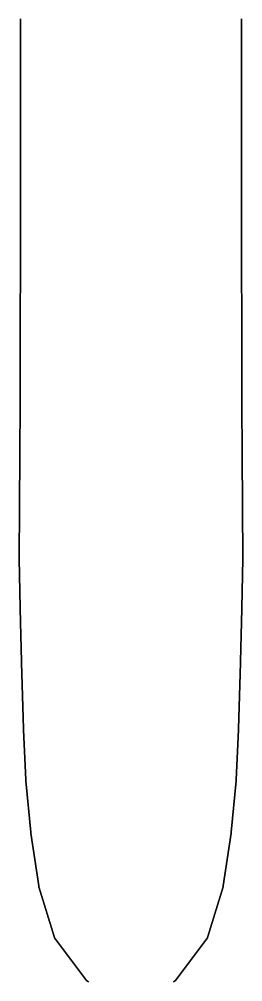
# Model space of a CAD drawing. Extents: x -4.1 to 4.1, y -35.2 to 35.3.
# Drawn here: x -4.09 to 4.09, y -35.17 to 0.01 of the extents above; entities that cross this region are included whole.
import ezdxf

# ---------------------------------------------------------------- set-up
doc = ezdxf.new("R2010")
doc.units = 0
doc.layers.add('RAILINGS', color=6, linetype='CONTINUOUS')

msp = doc.modelspace()

# ---------------------------------------------------------------- linework, layer by layer
at = {"layer": 'RAILINGS'}
for points in [[(-4.04, -0.01, 4.29), (-4.04, -0.01, 2.98), (-4.04, 0.03, 2.98), (-4.04, 0.03, 4.29)], [(-4.04, -0.01, 4.29), (-4.04, -0.01, 2.98), (-4.04, 0.03, 2.98), (-4.04, 0.03, 4.29)], [(4.04, -0.01, 4.29), (4.04, -0.01, 2.98), (4.04, 0.03, 2.98), (4.04, 0.03, 4.29)], [(4.04, -0.01, 4.29), (4.04, -0.01, 2.98), (4.04, 0.03, 2.98), (4.04, 0.03, 4.29)], [(-4.04, -0.01, 4.29), (-4.04, -1.8, 4.28), (-4.04, -1.8, 4.24), (-4.04, -0.01, 4.25)], [(-4.04, -0.01, 4.29), (-4.04, -1.8, 4.28), (-4.04, -1.8, 4.24), (-4.04, -0.01, 4.25)], [(-4.04, -0.01, 3.7), (-4.04, -1.8, 3.69), (-4.04, -1.8, 3.65), (-4.04, -0.01, 3.66)], [(-4.04, -0.01, 3.7), (-4.04, -1.8, 3.69), (-4.04, -1.8, 3.65), (-4.04, -0.01, 3.66)], [(4.04, -0.01, 3.7), (4.04, -1.8, 3.69), (4.04, -1.8, 3.65), (4.04, -0.01, 3.66)], [(4.04, -0.01, 3.7), (4.04, -1.8, 3.69), (4.04, -1.8, 3.65), (4.04, -0.01, 3.66)], [(4.04, -0.01, 4.29), (4.04, -1.8, 4.28), (4.04, -1.8, 4.24), (4.04, -0.01, 4.25)], [(4.04, -0.01, 4.29), (4.04, -1.8, 4.28), (4.04, -1.8, 4.24), (4.04, -0.01, 4.25)], [(-4.04, -1.84, 4.28), (-4.04, -1.84, 2.97), (-4.04, -1.8, 2.97), (-4.04, -1.8, 4.28)], [(-4.04, -1.84, 4.28), (-4.04, -1.84, 2.97), (-4.04, -1.8, 2.97), (-4.04, -1.8, 4.28)], [(-4.04, -1.84, 4.28), (-4.04, -3.58, 4.27), (-4.04, -3.58, 4.23), (-4.04, -1.84, 4.24)], [(-4.04, -1.84, 4.28), (-4.04, -3.58, 4.27), (-4.04, -3.58, 4.23), (-4.04, -1.84, 4.24)], [(-4.04, -1.84, 3.69), (-4.04, -3.58, 3.68), (-4.04, -3.58, 3.64), (-4.04, -1.84, 3.65)], [(-4.04, -1.84, 3.69), (-4.04, -3.58, 3.68), (-4.04, -3.58, 3.64), (-4.04, -1.84, 3.65)], [(4.04, -1.84, 4.28), (4.04, -1.84, 2.97), (4.04, -1.8, 2.97), (4.04, -1.8, 4.28)], [(4.04, -1.84, 4.28), (4.04, -1.84, 2.97), (4.04, -1.8, 2.97), (4.04, -1.8, 4.28)], [(4.04, -1.84, 3.69), (4.04, -3.58, 3.68), (4.04, -3.58, 3.64), (4.04, -1.84, 3.65)], [(4.04, -1.84, 3.69), (4.04, -3.58, 3.68), (4.04, -3.58, 3.64), (4.04, -1.84, 3.65)], [(4.04, -1.84, 4.28), (4.04, -3.58, 4.27), (4.04, -3.58, 4.23), (4.04, -1.84, 4.24)], [(4.04, -1.84, 4.28), (4.04, -3.58, 4.27), (4.04, -3.58, 4.23), (4.04, -1.84, 4.24)], [(-4.04, -3.62, 4.27), (-4.04, -3.62, 2.96), (-4.04, -3.58, 2.96), (-4.04, -3.58, 4.27)], [(-4.04, -3.62, 4.27), (-4.04, -3.62, 2.96), (-4.04, -3.58, 2.96), (-4.04, -3.58, 4.27)], [(-4.04, -3.62, 4.27), (-4.04, -5.45, 4.27), (-4.04, -5.45, 4.23), (-4.04, -3.62, 4.23)], [(-4.04, -3.62, 4.27), (-4.04, -5.45, 4.27), (-4.04, -5.45, 4.23), (-4.04, -3.62, 4.23)], [(-4.04, -3.62, 3.68), (-4.04, -5.45, 3.68), (-4.04, -5.45, 3.64), (-4.04, -3.62, 3.64)], [(-4.04, -3.62, 3.68), (-4.04, -5.45, 3.68), (-4.04, -5.45, 3.64), (-4.04, -3.62, 3.64)], [(4.04, -3.62, 4.27), (4.04, -3.62, 2.96), (4.04, -3.58, 2.96), (4.04, -3.58, 4.27)], [(4.04, -3.62, 4.27), (4.04, -3.62, 2.96), (4.04, -3.58, 2.96), (4.04, -3.58, 4.27)], [(4.04, -3.62, 3.68), (4.04, -5.45, 3.68), (4.04, -5.45, 3.64), (4.04, -3.62, 3.64)], [(4.04, -3.62, 3.68), (4.04, -5.45, 3.68), (4.04, -5.45, 3.64), (4.04, -3.62, 3.64)], [(4.04, -3.62, 4.27), (4.04, -5.45, 4.27), (4.04, -5.45, 4.23), (4.04, -3.62, 4.23)], [(4.04, -3.62, 4.27), (4.04, -5.45, 4.27), (4.04, -5.45, 4.23), (4.04, -3.62, 4.23)], [(-4.04, -5.49, 4.27), (-4.04, -5.49, 2.95), (-4.04, -5.45, 2.95), (-4.04, -5.45, 4.27)], [(-4.04, -5.49, 4.27), (-4.04, -5.49, 2.95), (-4.04, -5.45, 2.95), (-4.04, -5.45, 4.27)], [(-4.04, -5.49, 4.27), (-4.04, -7.22, 4.27), (-4.04, -7.22, 4.23), (-4.04, -5.49, 4.23)], [(-4.04, -5.49, 4.27), (-4.04, -7.22, 4.27), (-4.04, -7.22, 4.23), (-4.04, -5.49, 4.23)], [(-4.04, -5.49, 3.68), (-4.04, -7.22, 3.68), (-4.04, -7.22, 3.64), (-4.04, -5.49, 3.64)], [(-4.04, -5.49, 3.68), (-4.04, -7.22, 3.68), (-4.04, -7.22, 3.64), (-4.04, -5.49, 3.64)], [(4.04, -5.49, 4.27), (4.04, -5.49, 2.95), (4.04, -5.45, 2.95), (4.04, -5.45, 4.27)], [(4.04, -5.49, 4.27), (4.04, -5.49, 2.95), (4.04, -5.45, 2.95), (4.04, -5.45, 4.27)], [(4.04, -5.49, 3.68), (4.04, -7.22, 3.68), (4.04, -7.22, 3.64), (4.04, -5.49, 3.64)], [(4.04, -5.49, 3.68), (4.04, -7.22, 3.68), (4.04, -7.22, 3.64), (4.04, -5.49, 3.64)], [(4.04, -5.49, 4.27), (4.04, -7.22, 4.27), (4.04, -7.22, 4.23), (4.04, -5.49, 4.23)], [(4.04, -5.49, 4.27), (4.04, -7.22, 4.27), (4.04, -7.22, 4.23), (4.04, -5.49, 4.23)], [(-4.04, -7.26, 4.27), (-4.04, -7.26, 2.95), (-4.04, -7.22, 2.95), (-4.04, -7.22, 4.27)], [(-4.04, -7.26, 4.27), (-4.04, -7.26, 2.95), (-4.04, -7.22, 2.95), (-4.04, -7.22, 4.27)], [(-4.04, -7.26, 4.27), (-4.04, -9.04, 4.27), (-4.04, -9.04, 4.23), (-4.04, -7.26, 4.23)], [(-4.04, -7.26, 4.27), (-4.04, -9.04, 4.27), (-4.04, -9.04, 4.23), (-4.04, -7.26, 4.23)], [(-4.04, -7.26, 3.68), (-4.04, -9.04, 3.68), (-4.04, -9.04, 3.64), (-4.04, -7.26, 3.64)], [(-4.04, -7.26, 3.68), (-4.04, -9.04, 3.68), (-4.04, -9.04, 3.64), (-4.04, -7.26, 3.64)], [(4.04, -7.26, 4.27), (4.04, -7.26, 2.95), (4.04, -7.22, 2.95), (4.04, -7.22, 4.27)], [(4.04, -7.26, 4.27), (4.04, -7.26, 2.95), (4.04, -7.22, 2.95), (4.04, -7.22, 4.27)], [(4.04, -7.26, 3.68), (4.04, -9.04, 3.68), (4.04, -9.04, 3.64), (4.04, -7.26, 3.64)], [(4.04, -7.26, 3.68), (4.04, -9.04, 3.68), (4.04, -9.04, 3.64), (4.04, -7.26, 3.64)], [(4.04, -7.26, 4.27), (4.04, -9.04, 4.27), (4.04, -9.04, 4.23), (4.04, -7.26, 4.23)], [(4.04, -7.26, 4.27), (4.04, -9.04, 4.27), (4.04, -9.04, 4.23), (4.04, -7.26, 4.23)], [(-4.04, -9.08, 4.27), (-4.05, -10.95, 4.3), (-4.05, -10.95, 4.26), (-4.04, -9.08, 4.23)], [(-4.04, -9.08, 4.27), (-4.05, -10.95, 4.3), (-4.05, -10.95, 4.26), (-4.04, -9.08, 4.23)], [(-4.04, -9.08, 3.68), (-4.05, -10.95, 3.71), (-4.05, -10.95, 3.67), (-4.04, -9.08, 3.64)], [(-4.04, -9.08, 3.68), (-4.05, -10.95, 3.71), (-4.05, -10.95, 3.67), (-4.04, -9.08, 3.64)], [(-4.04, -9.08, 4.27), (-4.04, -9.08, 2.95), (-4.04, -9.04, 2.95), (-4.04, -9.04, 4.27)], [(-4.04, -9.08, 4.27), (-4.04, -9.08, 2.95), (-4.04, -9.04, 2.95), (-4.04, -9.04, 4.27)], [(4.04, -9.08, 4.27), (4.04, -9.08, 2.95), (4.04, -9.04, 2.95), (4.04, -9.04, 4.27)], [(4.04, -9.08, 4.27), (4.04, -9.08, 2.95), (4.04, -9.04, 2.95), (4.04, -9.04, 4.27)], [(4.04, -9.08, 3.68), (4.05, -10.95, 3.71), (4.05, -10.95, 3.67), (4.04, -9.08, 3.64)], [(4.04, -9.08, 3.68), (4.05, -10.95, 3.71), (4.05, -10.95, 3.67), (4.04, -9.08, 3.64)], [(4.04, -9.08, 4.27), (4.05, -10.95, 4.3), (4.05, -10.95, 4.26), (4.04, -9.08, 4.23)], [(4.04, -9.08, 4.27), (4.05, -10.95, 4.3), (4.05, -10.95, 4.26), (4.04, -9.08, 4.23)], [(-4.05, -10.99, 4.3), (-4.05, -10.99, 2.99), (-4.05, -10.95, 2.99), (-4.05, -10.95, 4.3)], [(-4.05, -10.99, 4.3), (-4.05, -10.99, 2.99), (-4.05, -10.95, 2.99), (-4.05, -10.95, 4.3)], [(-4.05, -10.99, 4.3), (-4.05, -12.3, 4.35), (-4.05, -12.3, 4.31), (-4.05, -10.99, 4.26)], [(-4.05, -10.99, 4.3), (-4.05, -12.3, 4.35), (-4.05, -12.3, 4.31), (-4.05, -10.99, 4.26)], [(-4.05, -10.99, 3.71), (-4.05, -12.3, 3.76), (-4.05, -12.3, 3.72), (-4.05, -10.99, 3.67)], [(-4.05, -10.99, 3.71), (-4.05, -12.3, 3.76), (-4.05, -12.3, 3.72), (-4.05, -10.99, 3.67)], [(4.05, -10.99, 4.3), (4.05, -10.99, 2.99), (4.05, -10.95, 2.99), (4.05, -10.95, 4.3)], [(4.05, -10.99, 4.3), (4.05, -10.99, 2.99), (4.05, -10.95, 2.99), (4.05, -10.95, 4.3)], [(4.05, -10.99, 3.71), (4.05, -12.3, 3.76), (4.05, -12.3, 3.72), (4.05, -10.99, 3.67)], [(4.05, -10.99, 3.71), (4.05, -12.3, 3.76), (4.05, -12.3, 3.72), (4.05, -10.99, 3.67)], [(4.05, -10.99, 4.3), (4.05, -12.3, 4.35), (4.05, -12.3, 4.31), (4.05, -10.99, 4.26)], [(4.05, -10.99, 4.3), (4.05, -12.3, 4.35), (4.05, -12.3, 4.31), (4.05, -10.99, 4.26)], [(-4.05, -12.34, 4.35), (-4.05, -12.34, 3.04), (-4.05, -12.3, 3.04), (-4.05, -12.3, 4.35)], [(-4.05, -12.34, 4.35), (-4.05, -12.34, 3.04), (-4.05, -12.3, 3.04), (-4.05, -12.3, 4.35)], [(4.05, -12.34, 4.35), (4.05, -12.34, 3.04), (4.05, -12.3, 3.04), (4.05, -12.3, 4.35)], [(4.05, -12.34, 4.35), (4.05, -12.34, 3.04), (4.05, -12.3, 3.04), (4.05, -12.3, 4.35)], [(-4.05, -12.34, 4.35), (-4.06, -14.03, 4.41), (-4.06, -14.03, 4.37), (-4.05, -12.34, 4.31)], [(-4.05, -12.34, 4.35), (-4.06, -14.03, 4.41), (-4.06, -14.03, 4.37), (-4.05, -12.34, 4.31)], [(-4.05, -12.34, 3.76), (-4.06, -14.03, 3.82), (-4.06, -14.03, 3.78), (-4.05, -12.34, 3.72)], [(-4.05, -12.34, 3.76), (-4.06, -14.03, 3.82), (-4.06, -14.03, 3.78), (-4.05, -12.34, 3.72)], [(4.05, -12.34, 3.76), (4.06, -14.03, 3.82), (4.06, -14.03, 3.78), (4.05, -12.34, 3.72)], [(4.05, -12.34, 3.76), (4.06, -14.03, 3.82), (4.06, -14.03, 3.78), (4.05, -12.34, 3.72)], [(4.05, -12.34, 4.35), (4.06, -14.03, 4.41), (4.06, -14.03, 4.37), (4.05, -12.34, 4.31)], [(4.05, -12.34, 4.35), (4.06, -14.03, 4.41), (4.06, -14.03, 4.37), (4.05, -12.34, 4.31)], [(-4.06, -14.07, 4.41), (-4.07, -15.85, 4.51), (-4.07, -15.85, 4.47), (-4.06, -14.07, 4.37)], [(-4.06, -14.07, 4.41), (-4.07, -15.85, 4.51), (-4.07, -15.85, 4.47), (-4.06, -14.07, 4.37)], [(-4.06, -14.07, 3.82), (-4.07, -15.85, 3.92), (-4.07, -15.85, 3.88), (-4.06, -14.07, 3.78)], [(-4.06, -14.07, 3.82), (-4.07, -15.85, 3.92), (-4.07, -15.85, 3.88), (-4.06, -14.07, 3.78)], [(-4.06, -14.07, 4.41), (-4.06, -14.07, 3.1), (-4.06, -14.03, 3.1), (-4.06, -14.03, 4.41)], [(-4.06, -14.07, 4.41), (-4.06, -14.07, 3.1), (-4.06, -14.03, 3.1), (-4.06, -14.03, 4.41)], [(4.06, -14.07, 4.41), (4.06, -14.07, 3.1), (4.06, -14.03, 3.1), (4.06, -14.03, 4.41)], [(4.06, -14.07, 4.41), (4.06, -14.07, 3.1), (4.06, -14.03, 3.1), (4.06, -14.03, 4.41)], [(4.06, -14.07, 3.82), (4.07, -15.85, 3.92), (4.07, -15.85, 3.88), (4.06, -14.07, 3.78)], [(4.06, -14.07, 3.82), (4.07, -15.85, 3.92), (4.07, -15.85, 3.88), (4.06, -14.07, 3.78)], [(4.06, -14.07, 4.41), (4.07, -15.85, 4.51), (4.07, -15.85, 4.47), (4.06, -14.07, 4.37)], [(4.06, -14.07, 4.41), (4.07, -15.85, 4.51), (4.07, -15.85, 4.47), (4.06, -14.07, 4.37)], [(-4.07, -15.89, 4.51), (-4.08, -17.8, 4.66), (-4.08, -17.8, 4.62), (-4.07, -15.89, 4.47)], [(-4.07, -15.89, 4.51), (-4.08, -17.8, 4.66), (-4.08, -17.8, 4.62), (-4.07, -15.89, 4.47)], [(-4.07, -15.89, 3.92), (-4.08, -17.8, 4.07), (-4.08, -17.8, 4.03), (-4.07, -15.89, 3.88)], [(-4.07, -15.89, 3.92), (-4.08, -17.8, 4.07), (-4.08, -17.8, 4.03), (-4.07, -15.89, 3.88)], [(-4.07, -15.89, 4.51), (-4.07, -15.89, 3.2), (-4.07, -15.85, 3.2), (-4.07, -15.85, 4.51)], [(-4.07, -15.89, 4.51), (-4.07, -15.89, 3.2), (-4.07, -15.85, 3.2), (-4.07, -15.85, 4.51)], [(4.07, -15.89, 4.51), (4.07, -15.89, 3.2), (4.07, -15.85, 3.2), (4.07, -15.85, 4.51)], [(4.07, -15.89, 4.51), (4.07, -15.89, 3.2), (4.07, -15.85, 3.2), (4.07, -15.85, 4.51)], [(4.07, -15.89, 3.92), (4.08, -17.8, 4.07), (4.08, -17.8, 4.03), (4.07, -15.89, 3.88)], [(4.07, -15.89, 3.92), (4.08, -17.8, 4.07), (4.08, -17.8, 4.03), (4.07, -15.89, 3.88)], [(4.07, -15.89, 4.51), (4.08, -17.8, 4.66), (4.08, -17.8, 4.62), (4.07, -15.89, 4.47)], [(4.07, -15.89, 4.51), (4.08, -17.8, 4.66), (4.08, -17.8, 4.62), (4.07, -15.89, 4.47)], [(-4.08, -17.84, 4.66), (-4.09, -19.67, 4.8), (-4.09, -19.67, 4.76), (-4.08, -17.84, 4.62)], [(-4.08, -17.84, 4.66), (-4.09, -19.67, 4.8), (-4.09, -19.67, 4.76), (-4.08, -17.84, 4.62)], [(-4.08, -17.84, 4.07), (-4.09, -19.67, 4.21), (-4.09, -19.67, 4.17), (-4.08, -17.84, 4.03)], [(-4.08, -17.84, 4.07), (-4.09, -19.67, 4.21), (-4.09, -19.67, 4.17), (-4.08, -17.84, 4.03)], [(-4.08, -17.84, 4.66), (-4.08, -17.84, 3.35), (-4.08, -17.8, 3.35), (-4.08, -17.8, 4.66)], [(-4.08, -17.84, 4.66), (-4.08, -17.84, 3.35), (-4.08, -17.8, 3.35), (-4.08, -17.8, 4.66)], [(4.08, -17.84, 4.66), (4.08, -17.84, 3.35), (4.08, -17.8, 3.35), (4.08, -17.8, 4.66)], [(4.08, -17.84, 4.66), (4.08, -17.84, 3.35), (4.08, -17.8, 3.35), (4.08, -17.8, 4.66)], [(4.08, -17.84, 4.07), (4.09, -19.67, 4.21), (4.09, -19.67, 4.17), (4.08, -17.84, 4.03)], [(4.08, -17.84, 4.07), (4.09, -19.67, 4.21), (4.09, -19.67, 4.17), (4.08, -17.84, 4.03)], [(4.08, -17.84, 4.66), (4.09, -19.67, 4.8), (4.09, -19.67, 4.76), (4.08, -17.84, 4.62)], [(4.08, -17.84, 4.66), (4.09, -19.67, 4.8), (4.09, -19.67, 4.76), (4.08, -17.84, 4.62)], [(-4.09, -19.71, 4.8), (-4.09, -19.71, 3.49), (-4.09, -19.67, 3.49), (-4.09, -19.67, 4.8)], [(-4.09, -19.71, 4.8), (-4.09, -19.71, 3.49), (-4.09, -19.67, 3.49), (-4.09, -19.67, 4.8)], [(4.09, -19.71, 4.8), (4.09, -19.71, 3.49), (4.09, -19.67, 3.49), (4.09, -19.67, 4.8)], [(4.09, -19.71, 4.8), (4.09, -19.71, 3.49), (4.09, -19.67, 3.49), (4.09, -19.67, 4.8)], [(-4.09, -19.71, 4.8), (-4.06, -21.5, 4.95), (-4.06, -21.5, 4.91), (-4.09, -19.71, 4.76)], [(-4.09, -19.71, 4.8), (-4.06, -21.5, 4.95), (-4.06, -21.5, 4.91), (-4.09, -19.71, 4.76)], [(-4.09, -19.71, 4.21), (-4.06, -21.5, 4.36), (-4.06, -21.5, 4.32), (-4.09, -19.71, 4.17)], [(-4.09, -19.71, 4.21), (-4.06, -21.5, 4.36), (-4.06, -21.5, 4.32), (-4.09, -19.71, 4.17)], [(4.09, -19.71, 4.21), (4.06, -21.5, 4.36), (4.06, -21.5, 4.32), (4.09, -19.71, 4.17)], [(4.09, -19.71, 4.21), (4.06, -21.5, 4.36), (4.06, -21.5, 4.32), (4.09, -19.71, 4.17)], [(4.09, -19.71, 4.8), (4.06, -21.5, 4.95), (4.06, -21.5, 4.91), (4.09, -19.71, 4.76)], [(4.09, -19.71, 4.8), (4.06, -21.5, 4.95), (4.06, -21.5, 4.91), (4.09, -19.71, 4.76)], [(-4.05, -21.54, 4.95), (-4.05, -21.54, 3.64), (-4.06, -21.5, 3.64), (-4.06, -21.5, 4.95)], [(-4.05, -21.54, 4.95), (-4.05, -21.54, 3.64), (-4.06, -21.5, 3.64), (-4.06, -21.5, 4.95)], [(-4.05, -21.54, 4.95), (-4.01, -23.47, 5.11), (-4.01, -23.47, 5.07), (-4.05, -21.54, 4.91)], [(-4.05, -21.54, 4.95), (-4.01, -23.47, 5.11), (-4.01, -23.47, 5.07), (-4.05, -21.54, 4.91)], [(-4.05, -21.54, 4.36), (-4.01, -23.47, 4.52), (-4.01, -23.47, 4.48), (-4.05, -21.54, 4.32)], [(-4.05, -21.54, 4.36), (-4.01, -23.47, 4.52), (-4.01, -23.47, 4.48), (-4.05, -21.54, 4.32)], [(4.05, -21.54, 4.95), (4.01, -23.47, 5.11), (4.01, -23.47, 5.07), (4.05, -21.54, 4.91)], [(4.05, -21.54, 4.95), (4.01, -23.47, 5.11), (4.01, -23.47, 5.07), (4.05, -21.54, 4.91)], [(4.05, -21.54, 4.36), (4.01, -23.47, 4.52), (4.01, -23.47, 4.48), (4.05, -21.54, 4.32)], [(4.05, -21.54, 4.36), (4.01, -23.47, 4.52), (4.01, -23.47, 4.48), (4.05, -21.54, 4.32)], [(4.05, -21.54, 4.95), (4.05, -21.54, 3.64), (4.06, -21.5, 3.64), (4.06, -21.5, 4.95)], [(4.05, -21.54, 4.95), (4.05, -21.54, 3.64), (4.06, -21.5, 3.64), (4.06, -21.5, 4.95)], [(-4.01, -23.51, 5.11), (-4.01, -23.51, 3.8), (-4.01, -23.47, 3.8), (-4.01, -23.47, 5.11)], [(-4.01, -23.51, 5.11), (-4.01, -23.51, 3.8), (-4.01, -23.47, 3.8), (-4.01, -23.47, 5.11)], [(-4.01, -23.51, 5.11), (-3.93, -25.92, 5.3), (-3.93, -25.92, 5.26), (-4.01, -23.51, 5.07)], [(-4.01, -23.51, 5.11), (-3.93, -25.92, 5.3), (-3.93, -25.92, 5.26), (-4.01, -23.51, 5.07)], [(-4.01, -23.51, 4.52), (-3.93, -25.92, 4.71), (-3.93, -25.92, 4.67), (-4.01, -23.51, 4.48)], [(-4.01, -23.51, 4.52), (-3.93, -25.92, 4.71), (-3.93, -25.92, 4.67), (-4.01, -23.51, 4.48)], [(4.01, -23.51, 5.11), (3.93, -25.92, 5.3), (3.93, -25.92, 5.26), (4.01, -23.51, 5.07)], [(4.01, -23.51, 5.11), (3.93, -25.92, 5.3), (3.93, -25.92, 5.26), (4.01, -23.51, 5.07)], [(4.01, -23.51, 4.52), (3.93, -25.92, 4.71), (3.93, -25.92, 4.67), (4.01, -23.51, 4.48)], [(4.01, -23.51, 4.52), (3.93, -25.92, 4.71), (3.93, -25.92, 4.67), (4.01, -23.51, 4.48)], [(4.01, -23.51, 5.11), (4.01, -23.51, 3.8), (4.01, -23.47, 3.8), (4.01, -23.47, 5.11)], [(4.01, -23.51, 5.11), (4.01, -23.51, 3.8), (4.01, -23.47, 3.8), (4.01, -23.47, 5.11)], [(-3.93, -25.96, 5.3), (-3.93, -25.96, 3.99), (-3.93, -25.92, 3.99), (-3.93, -25.92, 5.3)], [(-3.93, -25.96, 5.3), (-3.93, -25.96, 3.99), (-3.93, -25.92, 3.99), (-3.93, -25.92, 5.3)], [(-3.93, -25.96, 5.3), (-3.85, -27.79, 5.44), (-3.85, -27.79, 5.4), (-3.93, -25.96, 5.26)], [(-3.93, -25.96, 5.3), (-3.85, -27.79, 5.44), (-3.85, -27.79, 5.4), (-3.93, -25.96, 5.26)], [(-3.93, -25.96, 4.71), (-3.85, -27.79, 4.85), (-3.85, -27.79, 4.81), (-3.93, -25.96, 4.67)], [(-3.93, -25.96, 4.71), (-3.85, -27.79, 4.85), (-3.85, -27.79, 4.81), (-3.93, -25.96, 4.67)], [(3.93, -25.96, 4.71), (3.85, -27.79, 4.85), (3.85, -27.79, 4.81), (3.93, -25.96, 4.67)], [(3.93, -25.96, 4.71), (3.85, -27.79, 4.85), (3.85, -27.79, 4.81), (3.93, -25.96, 4.67)], [(3.93, -25.96, 5.3), (3.85, -27.79, 5.44), (3.85, -27.79, 5.4), (3.93, -25.96, 5.26)], [(3.93, -25.96, 5.3), (3.85, -27.79, 5.44), (3.85, -27.79, 5.4), (3.93, -25.96, 5.26)], [(3.93, -25.96, 5.3), (3.93, -25.96, 3.99), (3.93, -25.92, 3.99), (3.93, -25.92, 5.3)], [(3.93, -25.96, 5.3), (3.93, -25.96, 3.99), (3.93, -25.92, 3.99), (3.93, -25.92, 5.3)], [(-3.85, -27.83, 5.44), (-3.85, -27.83, 4.13), (-3.85, -27.79, 4.13), (-3.85, -27.79, 5.44)], [(-3.85, -27.83, 5.44), (-3.85, -27.83, 4.13), (-3.85, -27.79, 4.13), (-3.85, -27.79, 5.44)], [(3.85, -27.83, 5.44), (3.85, -27.83, 4.13), (3.85, -27.79, 4.13), (3.85, -27.79, 5.44)], [(3.85, -27.83, 5.44), (3.85, -27.83, 4.13), (3.85, -27.79, 4.13), (3.85, -27.79, 5.44)], [(-3.85, -27.83, 5.44), (-3.67, -29.7, 5.6), (-3.67, -29.7, 5.56), (-3.85, -27.83, 5.4)], [(-3.85, -27.83, 5.44), (-3.67, -29.7, 5.6), (-3.67, -29.7, 5.56), (-3.85, -27.83, 5.4)], [(-3.85, -27.83, 4.85), (-3.67, -29.7, 5.01), (-3.67, -29.7, 4.97), (-3.85, -27.83, 4.81)], [(-3.85, -27.83, 4.85), (-3.67, -29.7, 5.01), (-3.67, -29.7, 4.97), (-3.85, -27.83, 4.81)], [(3.85, -27.83, 4.85), (3.67, -29.7, 5.01), (3.67, -29.7, 4.97), (3.85, -27.83, 4.81)], [(3.85, -27.83, 4.85), (3.67, -29.7, 5.01), (3.67, -29.7, 4.97), (3.85, -27.83, 4.81)], [(3.85, -27.83, 5.44), (3.67, -29.7, 5.6), (3.67, -29.7, 5.56), (3.85, -27.83, 5.4)], [(3.85, -27.83, 5.44), (3.67, -29.7, 5.6), (3.67, -29.7, 5.56), (3.85, -27.83, 5.4)], [(-3.66, -29.74, 5.6), (-3.66, -29.74, 4.29), (-3.67, -29.7, 4.29), (-3.67, -29.7, 5.6)], [(-3.66, -29.74, 5.6), (-3.66, -29.74, 4.29), (-3.67, -29.7, 4.29), (-3.67, -29.7, 5.6)], [(-3.66, -29.74, 5.6), (-3.37, -31.66, 5.77), (-3.37, -31.66, 5.73), (-3.66, -29.74, 5.56)], [(-3.66, -29.74, 5.6), (-3.37, -31.66, 5.77), (-3.37, -31.66, 5.73), (-3.66, -29.74, 5.56)], [(-3.66, -29.74, 5.01), (-3.37, -31.66, 5.18), (-3.37, -31.66, 5.14), (-3.66, -29.74, 4.97)], [(-3.66, -29.74, 5.01), (-3.37, -31.66, 5.18), (-3.37, -31.66, 5.14), (-3.66, -29.74, 4.97)], [(3.66, -29.74, 5.01), (3.37, -31.66, 5.18), (3.37, -31.66, 5.14), (3.66, -29.74, 4.97)], [(3.66, -29.74, 5.01), (3.37, -31.66, 5.18), (3.37, -31.66, 5.14), (3.66, -29.74, 4.97)], [(3.66, -29.74, 5.6), (3.37, -31.66, 5.77), (3.37, -31.66, 5.73), (3.66, -29.74, 5.56)], [(3.66, -29.74, 5.6), (3.37, -31.66, 5.77), (3.37, -31.66, 5.73), (3.66, -29.74, 5.56)], [(3.66, -29.74, 5.6), (3.66, -29.74, 4.29), (3.67, -29.7, 4.29), (3.67, -29.7, 5.6)], [(3.66, -29.74, 5.6), (3.66, -29.74, 4.29), (3.67, -29.7, 4.29), (3.67, -29.7, 5.6)], [(-3.37, -31.7, 5.77), (-3.37, -31.7, 4.46), (-3.37, -31.66, 4.46), (-3.37, -31.66, 5.77)], [(-3.37, -31.7, 5.77), (-3.37, -31.7, 4.46), (-3.37, -31.66, 4.46), (-3.37, -31.66, 5.77)], [(3.37, -31.7, 5.77), (3.37, -31.7, 4.46), (3.37, -31.66, 4.46), (3.37, -31.66, 5.77)], [(3.37, -31.7, 5.77), (3.37, -31.7, 4.46), (3.37, -31.66, 4.46), (3.37, -31.66, 5.77)], [(-3.37, -31.7, 5.77), (-2.81, -33.52, 5.92), (-2.81, -33.52, 5.88), (-3.37, -31.7, 5.73)], [(-3.37, -31.7, 5.77), (-2.81, -33.52, 5.92), (-2.81, -33.52, 5.88), (-3.37, -31.7, 5.73)], [(-3.37, -31.7, 5.18), (-2.81, -33.52, 5.33), (-2.81, -33.52, 5.29), (-3.37, -31.7, 5.14)], [(-3.37, -31.7, 5.18), (-2.81, -33.52, 5.33), (-2.81, -33.52, 5.29), (-3.37, -31.7, 5.14)], [(3.37, -31.7, 5.18), (2.81, -33.52, 5.33), (2.81, -33.52, 5.29), (3.37, -31.7, 5.14)], [(3.37, -31.7, 5.18), (2.81, -33.52, 5.33), (2.81, -33.52, 5.29), (3.37, -31.7, 5.14)], [(3.37, -31.7, 5.77), (2.81, -33.52, 5.92), (2.81, -33.52, 5.88), (3.37, -31.7, 5.73)], [(3.37, -31.7, 5.77), (2.81, -33.52, 5.92), (2.81, -33.52, 5.88), (3.37, -31.7, 5.73)], [(-2.8, -33.56, 5.92), (-2.8, -33.56, 4.61), (-2.81, -33.52, 4.61), (-2.81, -33.52, 5.92)], [(-2.8, -33.56, 5.92), (-2.8, -33.56, 4.61), (-2.81, -33.52, 4.61), (-2.81, -33.52, 5.92)], [(-2.8, -33.56, 5.92), (-1.63, -35.13, 6.1), (-1.63, -35.13, 6.06), (-2.8, -33.56, 5.88)], [(-2.8, -33.56, 5.92), (-1.63, -35.13, 6.1), (-1.63, -35.13, 6.06), (-2.8, -33.56, 5.88)], [(-2.8, -33.56, 5.33), (-1.63, -35.13, 5.51), (-1.63, -35.13, 5.47), (-2.8, -33.56, 5.29)], [(-2.8, -33.56, 5.33), (-1.63, -35.13, 5.51), (-1.63, -35.13, 5.47), (-2.8, -33.56, 5.29)], [(2.8, -33.56, 5.33), (1.63, -35.13, 5.51), (1.63, -35.13, 5.47), (2.8, -33.56, 5.29)], [(2.8, -33.56, 5.33), (1.63, -35.13, 5.51), (1.63, -35.13, 5.47), (2.8, -33.56, 5.29)], [(2.8, -33.56, 5.92), (1.63, -35.13, 6.1), (1.63, -35.13, 6.06), (2.8, -33.56, 5.88)], [(2.8, -33.56, 5.92), (1.63, -35.13, 6.1), (1.63, -35.13, 6.06), (2.8, -33.56, 5.88)], [(2.8, -33.56, 5.92), (2.8, -33.56, 4.61), (2.81, -33.52, 4.61), (2.81, -33.52, 5.92)], [(2.8, -33.56, 5.92), (2.8, -33.56, 4.61), (2.81, -33.52, 4.61), (2.81, -33.52, 5.92)], [(-1.55, -35.17, 6.1), (-1.55, -35.17, 4.79), (-1.63, -35.13, 4.79), (-1.63, -35.13, 6.1)], [(-1.55, -35.17, 6.1), (-1.55, -35.17, 4.79), (-1.63, -35.13, 4.79), (-1.63, -35.13, 6.1)], [(1.55, -35.17, 6.1), (1.55, -35.17, 4.79), (1.63, -35.13, 4.79), (1.63, -35.13, 6.1)], [(1.55, -35.17, 6.1), (1.55, -35.17, 4.79), (1.63, -35.13, 4.79), (1.63, -35.13, 6.1)]]:
    msp.add_3dface(points, dxfattribs=at)

doc.saveas('drawing.dxf')
